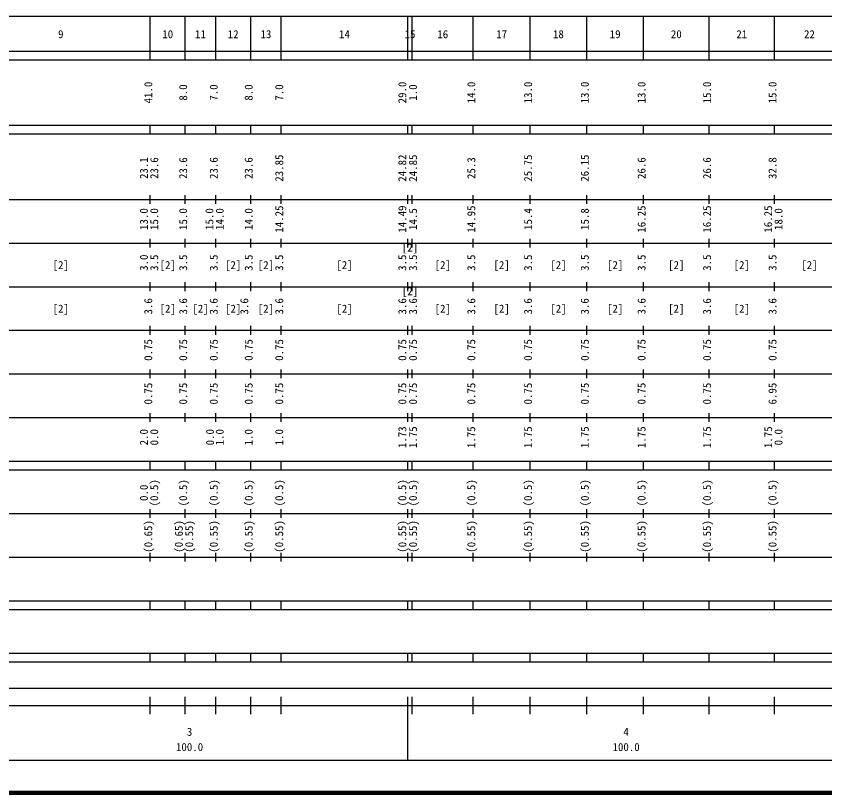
# Model space of a CAD drawing. Units: millimetres on the paper, enlarged 1000 times. Extents: x 40000 to 680000, y 20000 to 380000.
# Drawn here: x 278284 to 463525, y 20000 to 198000 of the extents above; entities that cross this region are included whole.
import ezdxf
from ezdxf.enums import TextEntityAlignment as Align

# ---------------------------------------------------------------- set-up
doc = ezdxf.new("R2010")
doc.units = ezdxf.units.MM
doc.header["$LTSCALE"] = 1000
doc.layers.add('M-TTL', color=2, linetype='Continuous', lineweight=140)
doc.layers.add('M-TTL-BAND', color=7, linetype='Continuous', lineweight=25)
doc.styles.add('ＭＳ ゴシック', font='')
doc.styles.get('ＭＳ ゴシック').set_extended_font_data('MS Gothic')

msp = doc.modelspace()

# ---------------------------------------------------------------- linework, layer by layer
at = {"layer": 'M-TTL'}
msp.add_line((40000, 20000), (680000, 20000), dxfattribs=at)
at = {"layer": 'M-TTL-BAND'}
for p, q in [((68000, 198000), (579000, 198000)), ((309000, 188000), (309000, 198000)), ((317000, 188000), (317000, 198000)), ((324000, 188000), (324000, 198000)), ((332000, 188000), (332000, 198000)), ((339000, 188000), (339000, 198000)), ((368000, 188000), (368000, 198000)), ((369000, 188000), (369000, 198000)), ((383000, 188000), (383000, 198000)), ((396000, 188000), (396000, 198000)), ((409000, 188000), (409000, 198000)), ((422000, 188000), (422000, 198000)), ((437000, 188000), (437000, 198000)), ((452000, 188000), (452000, 198000)), ((40000, 190000), (579000, 190000)), ((40000, 188000), (579000, 188000)), ((40000, 173000), (579000, 173000)), ((309000, 171000), (309000, 173000)), ((317000, 171000), (317000, 173000)), ((324000, 171000), (324000, 173000)), ((332000, 171000), (332000, 173000)), ((339000, 171000), (339000, 173000)), ((368000, 171000), (368000, 173000)), ((369000, 171000), (369000, 173000)), ((383000, 171000), (383000, 173000)), ((396000, 171000), (396000, 173000)), ((409000, 171000), (409000, 173000)), ((422000, 171000), (422000, 173000)), ((437000, 171000), (437000, 173000)), ((452000, 171000), (452000, 173000)), ((40000, 171000), (579000, 171000)), ((40000, 156000), (579000, 156000)), ((309000, 155000), (309000, 157000)), ((317000, 155000), (317000, 157000)), ((324000, 155000), (324000, 157000)), ((332000, 155000), (332000, 157000)), ((339000, 155000), (339000, 157000)), ((368000, 155000), (368000, 157000)), ((369000, 155000), (369000, 157000)), ((383000, 155000), (383000, 157000)), ((396000, 155000), (396000, 157000)), ((409000, 155000), (409000, 157000)), ((422000, 155000), (422000, 157000)), ((437000, 155000), (437000, 157000)), ((452000, 155000), (452000, 157000)), ((309000, 145000), (309000, 147000)), ((317000, 145000), (317000, 147000)), ((324000, 145000), (324000, 147000)), ((332000, 145000), (332000, 147000)), ((339000, 145000), (339000, 147000)), ((368000, 145000), (368000, 147000)), ((369000, 145000), (369000, 147000)), ((383000, 145000), (383000, 147000)), ((396000, 145000), (396000, 147000)), ((409000, 145000), (409000, 147000)), ((422000, 145000), (422000, 147000)), ((437000, 145000), (437000, 147000)), ((452000, 145000), (452000, 147000)), ((46000, 146000), (579000, 146000)), ((52000, 136000), (579000, 136000)), ((309000, 135000), (309000, 137000)), ((317000, 135000), (317000, 137000)), ((324000, 135000), (324000, 137000)), ((332000, 135000), (332000, 137000)), ((339000, 135000), (339000, 137000)), ((368000, 135000), (368000, 137000)), ((369000, 135000), (369000, 137000)), ((383000, 135000), (383000, 137000)), ((396000, 135000), (396000, 137000)), ((409000, 135000), (409000, 137000)), ((422000, 135000), (422000, 137000)), ((437000, 135000), (437000, 137000)), ((452000, 135000), (452000, 137000)), ((46000, 126000), (579000, 126000)), ((309000, 125000), (309000, 127000)), ((317000, 125000), (317000, 127000)), ((324000, 125000), (324000, 127000)), ((332000, 125000), (332000, 127000)), ((339000, 125000), (339000, 127000)), ((368000, 125000), (368000, 127000)), ((369000, 125000), (369000, 127000)), ((383000, 125000), (383000, 127000)), ((396000, 125000), (396000, 127000)), ((409000, 125000), (409000, 127000)), ((422000, 125000), (422000, 127000)), ((437000, 125000), (437000, 127000)), ((452000, 125000), (452000, 127000)), ((309000, 115000), (309000, 117000)), ((317000, 115000), (317000, 117000)), ((324000, 115000), (324000, 117000)), ((332000, 115000), (332000, 117000)), ((339000, 115000), (339000, 117000)), ((368000, 115000), (368000, 117000)), ((369000, 115000), (369000, 117000)), ((383000, 115000), (383000, 117000)), ((396000, 115000), (396000, 117000)), ((409000, 115000), (409000, 117000)), ((422000, 115000), (422000, 117000)), ((437000, 115000), (437000, 117000)), ((452000, 115000), (452000, 117000)), ((52000, 116000), (579000, 116000)), ((46000, 106000), (579000, 106000)), ((309000, 105000), (309000, 107000)), ((317000, 105000), (317000, 107000)), ((324000, 105000), (324000, 107000)), ((332000, 105000), (332000, 107000)), ((339000, 105000), (339000, 107000)), ((368000, 105000), (368000, 107000)), ((369000, 105000), (369000, 107000)), ((383000, 105000), (383000, 107000)), ((396000, 105000), (396000, 107000)), ((409000, 105000), (409000, 107000)), ((422000, 105000), (422000, 107000)), ((437000, 105000), (437000, 107000)), ((452000, 105000), (452000, 107000)), ((40000, 96000), (579000, 96000)), ((309000, 94000), (309000, 96000)), ((317000, 94000), (317000, 96000)), ((324000, 94000), (324000, 96000)), ((332000, 94000), (332000, 96000)), ((339000, 94000), (339000, 96000)), ((368000, 94000), (368000, 96000)), ((369000, 94000), (369000, 96000)), ((383000, 94000), (383000, 96000)), ((396000, 94000), (396000, 96000)), ((409000, 94000), (409000, 96000)), ((422000, 94000), (422000, 96000)), ((437000, 94000), (437000, 96000)), ((452000, 94000), (452000, 96000)), ((40000, 94000), (579000, 94000)), ((49000, 84000), (579000, 84000)), ((309000, 83000), (309000, 85000)), ((317000, 83000), (317000, 85000)), ((324000, 83000), (324000, 85000)), ((332000, 83000), (332000, 85000)), ((339000, 83000), (339000, 85000)), ((368000, 83000), (368000, 85000)), ((369000, 83000), (369000, 85000)), ((383000, 83000), (383000, 85000)), ((396000, 83000), (396000, 85000)), ((409000, 83000), (409000, 85000)), ((422000, 83000), (422000, 85000)), ((437000, 83000), (437000, 85000)), ((452000, 83000), (452000, 85000)), ((309000, 73000), (309000, 75000)), ((317000, 73000), (317000, 75000)), ((324000, 73000), (324000, 75000)), ((332000, 73000), (332000, 75000)), ((339000, 73000), (339000, 75000)), ((368000, 73000), (368000, 75000)), ((369000, 73000), (369000, 75000)), ((383000, 73000), (383000, 75000)), ((396000, 73000), (396000, 75000)), ((409000, 73000), (409000, 75000)), ((422000, 73000), (422000, 75000)), ((437000, 73000), (437000, 75000)), ((452000, 73000), (452000, 75000)), ((40000, 74000), (579000, 74000)), ((40000, 64000), (579000, 64000)), ((309000, 62000), (309000, 64000)), ((317000, 62000), (317000, 64000)), ((324000, 62000), (324000, 64000)), ((332000, 62000), (332000, 64000)), ((339000, 62000), (339000, 64000)), ((368000, 62000), (368000, 64000)), ((369000, 62000), (369000, 64000)), ((383000, 62000), (383000, 64000)), ((396000, 62000), (396000, 64000)), ((409000, 62000), (409000, 64000)), ((422000, 62000), (422000, 64000)), ((437000, 62000), (437000, 64000)), ((452000, 62000), (452000, 64000)), ((40000, 62000), (579000, 62000)), ((40000, 52000), (579000, 52000)), ((309000, 50000), (309000, 52000)), ((317000, 50000), (317000, 52000)), ((324000, 50000), (324000, 52000)), ((332000, 50000), (332000, 52000)), ((339000, 50000), (339000, 52000)), ((368000, 50000), (368000, 52000)), ((369000, 50000), (369000, 52000)), ((383000, 50000), (383000, 52000)), ((396000, 50000), (396000, 52000)), ((409000, 50000), (409000, 52000)), ((422000, 50000), (422000, 52000)), ((437000, 50000), (437000, 52000)), ((452000, 50000), (452000, 52000)), ((40000, 50000), (579000, 50000)), ((71000, 44000), (563000, 44000)), ((309000, 38000), (309000, 42000)), ((317000, 38000), (317000, 42000)), ((324000, 38000), (324000, 42000)), ((332000, 38000), (332000, 42000)), ((339000, 38000), (339000, 42000)), ((368000, 27500), (368000, 42000)), ((369000, 38000), (369000, 42000)), ((383000, 38000), (383000, 42000)), ((396000, 38000), (396000, 42000)), ((409000, 38000), (409000, 42000)), ((422000, 38000), (422000, 42000)), ((437000, 38000), (437000, 42000)), ((452000, 38000), (452000, 42000)), ((40000, 40000), (579000, 40000)), ((68000, 27500), (579000, 27500))]:
    msp.add_line(p, q, dxfattribs=at)

# ---------------------------------------------------------------- texts
at = {"layer": 'M-TTL-BAND', "style": 'ＭＳ ゴシック'}
for s, p in [('9', (288500, 192405)), ('10', (313000, 192405)), ('11', (320500, 192405)), ('12', (328000, 192405)), ('13', (335500, 192405)), ('14', (353500, 192405)), ('15', (368500, 192405)), ('16', (376000, 192405)), ('17', (389500, 192405)), ('18', (402500, 192405)), ('19', (415500, 192405)), ('20', (429500, 192405)), ('21', (444500, 192405)), ('22', (460000, 192405)), ('[2]', (368500, 143500)), ('[2]', (288500, 139500)), ('[2]', (313000, 139500)), ('[2]', (328000, 139500)), ('[2]', (335500, 139500)), ('[2]', (353500, 139500)), ('[2]', (376000, 139500)), ('[2]', (389500, 139500)), ('[2]', (402500, 139500)), ('[2]', (415500, 139500)), ('[2]', (429500, 139500)), ('[2]', (444500, 139500)), ('[2]', (460000, 139500)), ('[2]', (368500, 133500)), ('[2]', (288500, 129500)), ('[2]', (313000, 129500)), ('[2]', (320500, 129500)), ('[2]', (328000, 129500)), ('[2]', (335500, 129500)), ('[2]', (353500, 129500)), ('[2]', (376000, 129500)), ('[2]', (389500, 129500)), ('[2]', (402500, 129500)), ('[2]', (415500, 129500)), ('[2]', (429500, 129500)), ('[2]', (444500, 129500)), ('3', (318000, 32523)), ('4', (418000, 32523)), ('100.0', (318000, 29033)), ('100.0', (418000, 29033))]:
    msp.add_text(s, height=1833, dxfattribs=at).set_placement(p, align=Align.BOTTOM_CENTER)
for s, p in [('41.0', (310000, 180500)), ('8.0', (318000, 180500)), ('7.0', (325000, 180500)), ('8.0', (333000, 180500)), ('7.0', (340000, 180500)), ('29.0', (368195, 180500)), ('1.0', (370651, 180500)), ('14.0', (384000, 180500)), ('13.0', (397000, 180500)), ('13.0', (410000, 180500)), ('13.0', (423000, 180500)), ('15.0', (438000, 180500)), ('15.0', (453000, 180500)), ('23.1', (309000, 163174)), ('23.6', (311370, 163174)), ('23.6', (318000, 163174)), ('23.6', (325000, 163174)), ('23.6', (333000, 163174)), ('23.85', (340000, 163174)), ('24.82', (368195, 163174)), ('24.85', (370651, 163174)), ('25.3', (384000, 163174)), ('25.75', (397000, 163174)), ('26.15', (410000, 163174)), ('26.6', (423000, 163174)), ('26.6', (438000, 163174)), ('32.8', (453000, 163174)), ('13.0', (309000, 151500)), ('15.0', (311370, 151500)), ('15.0', (318000, 151500)), ('15.0', (324000, 151500)), ('14.0', (326370, 151500)), ('14.0', (333000, 151500)), ('14.25', (340000, 151500)), ('14.49', (368195, 151500)), ('14.5', (370651, 151500)), ('14.95', (384000, 151500)), ('15.4', (397000, 151500)), ('15.8', (410000, 151500)), ('16.25', (423000, 151500)), ('16.25', (438000, 151500)), ('16.25', (452000, 151500)), ('18.0', (454370, 151500)), ('3.0', (309000, 141500)), ('3.5', (311370, 141500)), ('3.5', (318000, 141500)), ('3.5', (325000, 141500)), ('3.5', (333000, 141500)), ('3.5', (340000, 141500)), ('3.5', (368195, 141500)), ('3.5', (370651, 141500)), ('3.5', (384000, 141500)), ('3.5', (397000, 141500)), ('3.5', (410000, 141500)), ('3.5', (423000, 141500)), ('3.5', (438000, 141500)), ('3.5', (453000, 141500)), ('3.6', (310000, 131500)), ('3.6', (318000, 131500)), ('3.6', (325000, 131500)), ('3.6', (332000, 131500)), ('3.6', (340000, 131500)), ('3.6', (368195, 131500)), ('3.6', (370651, 131500)), ('3.6', (384000, 131500)), ('3.6', (397000, 131500)), ('3.6', (410000, 131500)), ('3.6', (423000, 131500)), ('3.6', (438000, 131500)), ('3.6', (453000, 131500)), ('0.75', (310000, 121500)), ('0.75', (318000, 121500)), ('0.75', (325000, 121500)), ('0.75', (333000, 121500)), ('0.75', (340000, 121500)), ('0.75', (368195, 121500)), ('0.75', (370651, 121500)), ('0.75', (384000, 121500)), ('0.75', (397000, 121500)), ('0.75', (410000, 121500)), ('0.75', (423000, 121500)), ('0.75', (438000, 121500)), ('0.75', (453000, 121500)), ('0.75', (310000, 111500)), ('0.75', (318000, 111500)), ('0.75', (325000, 111500)), ('0.75', (333000, 111500)), ('0.75', (340000, 111500)), ('0.75', (368195, 111500)), ('0.75', (370651, 111500)), ('0.75', (384000, 111500)), ('0.75', (397000, 111500)), ('0.75', (410000, 111500)), ('0.75', (423000, 111500)), ('0.75', (438000, 111500)), ('6.95', (453000, 111500)), ('1.73', (368195, 101500)), ('1.75', (370651, 101500)), ('1.75', (384000, 101500)), ('1.75', (397000, 101500)), ('1.75', (410000, 101500)), ('1.75', (423000, 101500)), ('1.75', (438000, 101500)), ('1.75', (452000, 101500)), ('2.0', (309000, 101500)), ('0.0', (311370, 101500)), ('0.0', (324148, 101500)), ('1.0', (326370, 101500)), ('1.0', (333000, 101500)), ('1.0', (340000, 101500)), ('0.0', (454370, 101500)), ('(0.5)', (311370, 88764)), ('(0.5)', (318000, 88764)), ('(0.5)', (325000, 88764)), ('(0.5)', (333000, 88764)), ('(0.5)', (340000, 88764)), ('(0.5)', (368195, 88764)), ('(0.5)', (370651, 88764)), ('(0.5)', (384000, 88764)), ('(0.5)', (397000, 88764)), ('(0.5)', (410000, 88764)), ('(0.5)', (423000, 88764)), ('(0.5)', (438000, 88764)), ('(0.5)', (453000, 88764)), ('0.0', (309000, 88764)), ('(0.65)', (310000, 78764)), ('(0.65)', (317000, 78764)), ('(0.55)', (319370, 78764)), ('(0.55)', (325000, 78764)), ('(0.55)', (333000, 78764)), ('(0.55)', (340000, 78764)), ('(0.55)', (368195, 78764)), ('(0.55)', (370651, 78764)), ('(0.55)', (384000, 78764)), ('(0.55)', (397000, 78764)), ('(0.55)', (410000, 78764)), ('(0.55)', (423000, 78764)), ('(0.55)', (438000, 78764)), ('(0.55)', (453000, 78764))]:
    msp.add_text(s, height=1833, rotation=90, dxfattribs=at).set_placement(p, align=Align.BOTTOM_CENTER)

doc.saveas('drawing.dxf')
